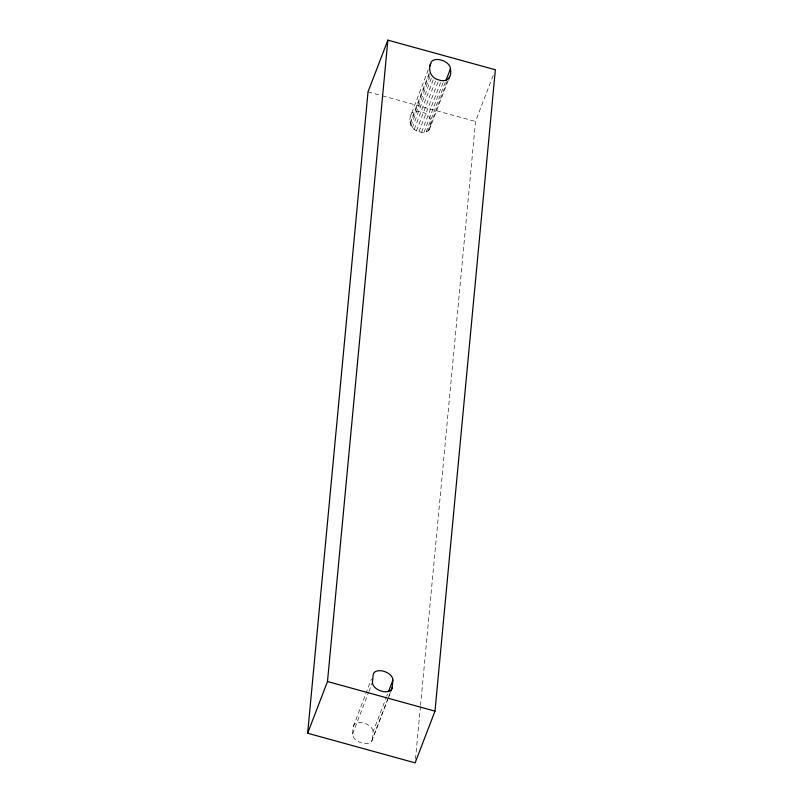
<?xml version="1.0" encoding="UTF-8"?>
<svg xmlns="http://www.w3.org/2000/svg" width="803" height="803" viewBox="0 0 803 803"><rect width="100%" height="100%" fill="white"/><g stroke="black" fill="none" stroke-linecap="round" stroke-linejoin="round"><path stroke-width="0.6" stroke-dasharray="4.01 3.01" d="M390.399 692.327L372.291 739.493A10.309 6.103 21 0 1 361.852 742.996A10.309 6.103 21 0 1 352.587 734.062L353.29 726.514L371.448 678.987M410.835 115.301A10.309 6.103 21 0 1 421.234 111.747A10.309 6.103 21 0 1 430.549 120.671C432.426 129.062 426.855 134.633 418.985 131.642C411.568 130.046 407.834 122.367 410.835 115.301L428.521 68.958M372.291 739.493L373.004 731.945L386.243 697.436M415.482 759.106L420.421 706.7M420.541 705.456L475.506 121.474L494.026 73.214M410.132 122.819L429.545 72.25M410.243 124.244L430.087 72.531M410.975 126.011L430.83 74.298M412.33 127.747L432.185 76.034M414.207 129.333L434.062 77.62M416.476 130.658L436.33 78.945M418.985 131.642L438.839 79.929M421.565 132.204L441.409 80.491M424.024 132.304L443.878 80.591M426.222 131.953L446.077 80.24M427.989 131.16L447.843 79.447M429.214 129.986L448.616 79.417M352.587 734.062L368.477 692.648M368.918 691.503L372.451 682.299M386.685 696.281L387.568 693.983M371.799 741.008L387.698 699.594M388.14 698.449L390.348 692.698M368.015 91.863L381.305 95.527M382.509 95.858L475.506 121.474M353.29 726.514A10.309 6.103 21 0 1 363.729 723.001A10.309 6.103 21 0 1 373.004 731.945"/><path stroke-width="1.2" d="M307.649 733.239L368.015 91.863L387.869 40.15L495.351 69.761L434.985 711.137L415.131 762.85L307.649 733.239L327.494 681.526L387.869 40.15M430.689 63.588C427.688 70.654 431.412 78.333 438.839 79.929C446.709 82.92 452.27 77.349 450.403 68.958A10.309 6.103 21 0 0 441.088 60.034A10.309 6.103 21 0 0 430.689 63.588L429.806 65.886M392.155 687.729L392.868 680.181A10.309 6.103 21 0 0 383.603 671.238A10.309 6.103 21 0 0 373.164 674.751L372.451 682.299A10.309 6.103 21 0 0 381.716 691.232A10.309 6.103 21 0 0 392.155 687.729L390.84 691.172M445.986 80.451L450.403 68.958M448.777 79.095L449.65 76.797M388.451 691.684L392.868 680.181M327.494 681.526L434.985 711.137"/></g></svg>
